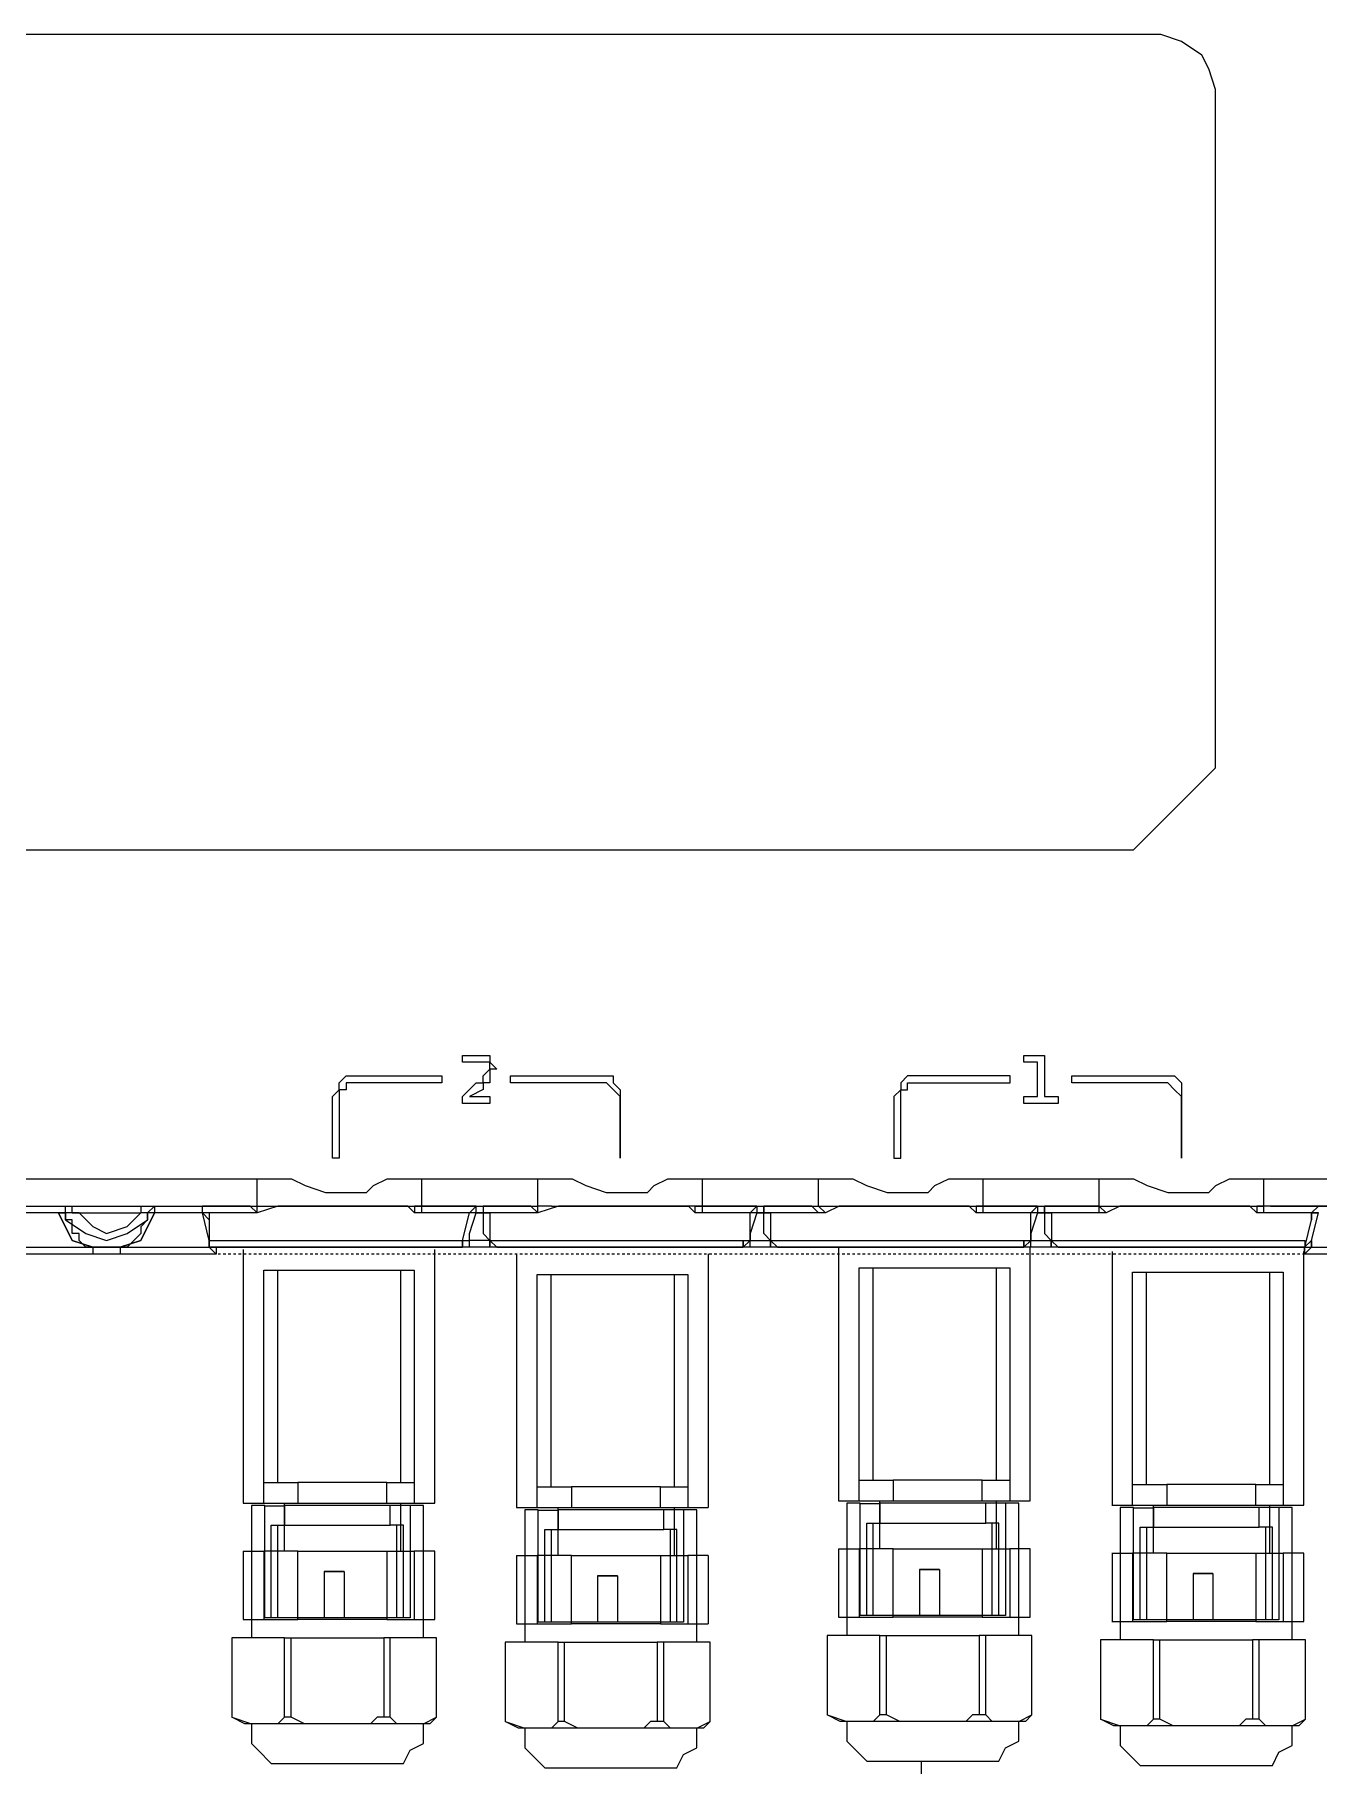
# Model space of a CAD drawing. Header units: millimetres. Extents: x 3165 to 8716, y -1118 to 2802.
# Drawn here: x 4834.8 to 4885, y 1588.1 to 1655.7 of the extents above; entities that cross this region are included whole.
import ezdxf

# ---------------------------------------------------------------- set-up
doc = ezdxf.new("R2010")
doc.units = ezdxf.units.MM
doc.linetypes.add('PDF_IMPORT', pattern=[1, 0.8, -0.2])
doc.layers.add('PDF_Geometry', color=7, linetype='Continuous', true_color=0x1f1916)

msp = doc.modelspace()

# ---------------------------------------------------------------- linework, layer by layer
for p, q in [((4867.102, 1598.29), (4867.887, 1598.29)), ((4843.823, 1598.2), (4844.607, 1598.2)), ((4854.515, 1598.034), (4855.299, 1598.034)), ((4877.794, 1598.123), (4878.578, 1598.123)), ((4869.516, 1554.745), (4869.516, 1588.222))]:
    msp.add_line(p, q)
at = {"layer": 'PDF_Geometry', "color": 0, "lineweight": 15}
for points in [[(4881.01, 1653.551), (4880.742, 1654.355), (4880.475, 1654.89), (4879.672, 1655.426), (4878.869, 1655.693), (4796.414, 1655.693), (4795.611, 1655.426), (4795.076, 1654.89), (4794.541, 1654.355), (4794.273, 1653.551), (4794.273, 1625.973), (4794.541, 1625.171), (4795.076, 1624.368), (4795.611, 1624.1), (4796.414, 1623.832), (4877.797, 1623.832), (4881.01, 1627.045)], [(4852.637, 1613.929), (4851.565, 1613.929), (4851.565, 1614.197), (4852.102, 1614.732), (4852.369, 1614.732), (4852.369, 1615.001), (4852.637, 1615.267), (4852.637, 1615.536), (4852.102, 1615.536), (4851.565, 1615.536), (4851.565, 1615.804), (4852.102, 1615.804), (4852.637, 1615.804), (4852.637, 1615.536), (4852.905, 1615.267), (4852.637, 1615.267), (4852.637, 1614.732), (4852.369, 1614.732), (4852.369, 1614.464), (4851.834, 1614.197), (4852.637, 1614.197)], [(4846.479, 1614.196), (4846.748, 1614.463), (4846.748, 1614.731), (4847.014, 1614.999), (4847.283, 1614.999), (4850.762, 1614.999), (4850.762, 1614.731), (4847.283, 1614.731), (4847.014, 1614.731), (4847.014, 1614.463), (4846.748, 1614.463), (4846.748, 1614.196), (4846.748, 1611.786), (4846.479, 1611.786)], [(4856.92, 1614.731), (4853.44, 1614.731), (4853.44, 1614.999), (4856.92, 1614.999), (4857.456, 1614.999), (4857.456, 1614.731), (4857.723, 1614.463), (4857.723, 1614.196), (4857.723, 1611.786), (4857.723, 1614.196), (4857.188, 1614.731)], [(4868.431, 1614.196), (4868.431, 1611.786), (4868.699, 1611.786), (4868.699, 1614.196), (4868.699, 1614.463), (4868.968, 1614.463), (4868.968, 1614.731), (4869.234, 1614.731), (4872.982, 1614.731), (4872.982, 1614.999), (4869.234, 1614.999), (4868.968, 1614.999), (4868.699, 1614.731), (4868.699, 1614.463)], [(4879.675, 1614.196), (4879.675, 1611.786), (4879.675, 1614.196), (4879.406, 1614.463), (4879.138, 1614.731), (4878.871, 1614.731), (4875.39, 1614.731), (4875.39, 1614.999), (4878.871, 1614.999), (4879.406, 1614.999), (4879.675, 1614.731)], [(4841.392, 1609.912), (4843.265, 1609.912)], [(4841.392, 1609.912), (4843.265, 1609.912)], [(4849.691, 1609.645), (4849.423, 1609.913), (4849.958, 1609.913), (4849.691, 1609.913)], [(4850.226, 1609.912), (4852.1, 1609.912)], [(4850.226, 1609.912), (4852.1, 1609.912)], [(4852.635, 1608.572), (4851.832, 1608.572), (4851.832, 1608.841), (4852.1, 1609.644), (4852.1, 1609.912), (4852.367, 1609.912), (4852.367, 1609.644), (4852.367, 1608.841)], [(4861.201, 1609.912), (4863.074, 1609.912)], [(4861.201, 1609.912), (4863.074, 1609.912)], [(4861.202, 1609.912), (4863.076, 1609.912)], [(4861.202, 1609.912), (4863.076, 1609.912)], [(4863.344, 1609.912), (4865.218, 1609.912)], [(4863.344, 1609.912), (4865.218, 1609.912)], [(4871.643, 1609.645), (4871.376, 1609.913), (4871.911, 1609.913), (4871.643, 1609.913)], [(4872.178, 1609.912), (4874.052, 1609.912)], [(4872.178, 1609.912), (4874.052, 1609.912)], [(4874.32, 1609.912), (4876.194, 1609.912)], [(4874.32, 1609.912), (4876.194, 1609.912)], [(4882.619, 1609.645), (4882.351, 1609.913), (4882.887, 1609.913), (4882.619, 1609.913)], [(4884.761, 1608.572), (4884.761, 1608.306)], [(4841.927, 1608.306), (4851.564, 1608.306)], [(4841.927, 1608.306), (4851.564, 1608.306)], [(4842.997, 1608.306), (4842.462, 1608.306)], [(4842.997, 1608.306), (4842.462, 1608.306)], [(4852.904, 1608.306), (4862.541, 1608.306)], [(4852.904, 1608.306), (4862.541, 1608.306)], [(4863.879, 1608.306), (4873.517, 1608.306)], [(4863.879, 1608.306), (4873.517, 1608.306)], [(4874.85, 1608.304), (4884.487, 1608.304)], [(4874.85, 1608.304), (4884.487, 1608.304)], [(4875.926, 1608.306), (4875.389, 1608.306)], [(4875.926, 1608.306), (4875.389, 1608.306)], [(4875.39, 1608.306), (4883.957, 1608.306)], [(4875.39, 1608.306), (4883.957, 1608.306)], [(4845.129, 1598.305), (4848.61, 1598.305), (4848.61, 1599.108), (4845.129, 1599.108)], [(4855.821, 1598.139), (4859.302, 1598.139), (4859.302, 1598.942), (4855.821, 1598.942)], [(4868.408, 1598.395), (4871.889, 1598.395), (4871.889, 1599.198), (4868.408, 1599.198)], [(4879.1, 1598.228), (4882.581, 1598.228), (4882.581, 1599.032), (4879.1, 1599.032)], [(4872.02, 1597.528), (4872.02, 1598.304), (4867.885, 1598.304), (4867.885, 1597.528)], [(4848.741, 1597.439), (4848.741, 1598.214), (4844.606, 1598.214), (4844.606, 1597.439)], [(4859.432, 1597.272), (4859.432, 1598.047), (4855.298, 1598.047), (4855.298, 1597.272)], [(4882.711, 1597.362), (4882.711, 1598.137), (4878.577, 1598.137), (4878.577, 1597.362)], [(4845.129, 1596.43), (4848.61, 1596.43), (4848.61, 1593.754), (4845.129, 1593.754)], [(4855.821, 1596.264), (4859.302, 1596.264), (4859.302, 1593.588), (4855.821, 1593.588)], [(4868.408, 1596.52), (4871.889, 1596.52), (4871.889, 1593.844), (4868.408, 1593.844)], [(4879.1, 1596.354), (4882.581, 1596.354), (4882.581, 1593.677), (4879.1, 1593.677)], [(4846.932, 1595.629), (4846.157, 1595.629)], [(4846.932, 1595.629), (4846.157, 1595.629)], [(4870.212, 1595.719), (4869.436, 1595.719)], [(4870.212, 1595.719), (4869.436, 1595.719)], [(4880.903, 1595.552), (4880.128, 1595.552)], [(4880.903, 1595.552), (4880.128, 1595.552)], [(4857.624, 1595.462), (4856.848, 1595.462)], [(4857.624, 1595.462), (4856.848, 1595.462)]]:
    msp.add_lwpolyline(points, close=True, dxfattribs=at)
for points in [[(4874.855, 1614.197), (4874.855, 1613.929), (4873.517, 1613.929), (4873.517, 1614.197), (4874.052, 1614.197), (4874.052, 1615.536), (4873.517, 1615.536), (4873.517, 1615.804), (4874.32, 1615.804), (4874.32, 1614.197)], [(4874.32, 1614.196), (4874.855, 1614.196)], [(4831.754, 1610.981), (4843.533, 1610.981)], [(4843.533, 1609.913), (4843.533, 1610.983), (4844.872, 1610.983), (4845.407, 1610.716), (4846.21, 1610.448), (4847.816, 1610.448), (4848.084, 1610.716), (4848.619, 1610.983), (4849.958, 1610.983), (4849.958, 1609.913)], [(4849.958, 1610.981), (4854.51, 1610.981)], [(4855.045, 1609.913), (4854.51, 1609.913), (4854.51, 1610.983), (4855.848, 1610.983), (4856.383, 1610.716), (4857.186, 1610.448), (4858.793, 1610.448), (4859.061, 1610.716), (4859.596, 1610.983), (4860.934, 1610.983), (4860.934, 1609.913), (4860.399, 1609.913), (4860.666, 1609.645), (4860.666, 1609.913), (4860.934, 1609.913)], [(4860.934, 1610.981), (4865.485, 1610.981)], [(4865.485, 1609.913), (4865.485, 1610.983), (4866.823, 1610.983), (4867.36, 1610.716), (4868.163, 1610.448), (4869.769, 1610.448), (4870.036, 1610.716), (4870.573, 1610.983), (4871.911, 1610.983), (4871.911, 1609.913)], [(4871.911, 1610.981), (4876.462, 1610.981)], [(4876.462, 1609.913), (4876.462, 1610.983), (4877.8, 1610.983), (4878.335, 1610.716), (4879.138, 1610.448), (4880.745, 1610.448), (4881.013, 1610.716), (4881.548, 1610.983), (4882.887, 1610.983), (4882.887, 1609.913)], [(4888.505, 1610.979), (4888.505, 1609.909), (4883.15, 1609.909), (4882.883, 1609.909)], [(4882.887, 1610.981), (4888.508, 1610.981)], [(4831.75, 1609.911), (4832.018, 1609.911), (4843.261, 1609.911), (4843.529, 1609.911)], [(4833.895, 1609.912), (4836.038, 1609.912), (4836.305, 1609.912), (4836.573, 1609.912)], [(4836.039, 1609.644), (4835.771, 1609.644), (4833.896, 1609.644), (4833.896, 1609.912)], [(4836.305, 1609.644), (4836.038, 1609.644), (4836.038, 1609.376), (4836.841, 1608.841), (4837.643, 1608.572), (4838.446, 1608.841), (4839.249, 1609.376), (4838.982, 1609.109), (4838.982, 1608.841), (4838.714, 1608.572), (4838.446, 1608.306), (4836.841, 1608.306), (4836.573, 1608.572), (4836.573, 1608.841), (4836.305, 1608.841), (4836.305, 1609.376), (4836.038, 1609.376), (4836.038, 1609.644), (4835.77, 1609.644), (4836.038, 1609.644), (4836.038, 1609.912)], [(4836.573, 1609.646), (4836.305, 1609.646), (4836.038, 1609.646), (4836.038, 1609.915)], [(4836.844, 1609.641), (4836.575, 1609.641), (4836.307, 1609.641), (4836.307, 1609.909)], [(4838.985, 1609.909), (4838.985, 1609.641), (4838.449, 1609.641)], [(4838.714, 1609.912), (4838.982, 1609.912)], [(4839.517, 1609.915), (4839.249, 1609.646), (4838.982, 1609.646)], [(4838.982, 1609.912), (4839.517, 1609.912)], [(4839.519, 1609.912), (4839.519, 1609.644), (4839.251, 1609.644)], [(4839.517, 1609.912), (4841.392, 1609.912)], [(4843.265, 1609.912), (4841.392, 1609.912)], [(4843.265, 1609.912), (4841.392, 1609.912)], [(4843.265, 1609.912), (4841.392, 1609.912)], [(4843.265, 1609.912), (4841.392, 1609.912)], [(4843.265, 1609.912), (4841.392, 1609.912)], [(4843.265, 1609.912), (4841.392, 1609.912)], [(4843.265, 1609.912), (4841.392, 1609.912)], [(4843.265, 1609.912), (4841.392, 1609.912)], [(4843.265, 1609.912), (4841.392, 1609.912)], [(4843.265, 1609.912), (4841.392, 1609.912)], [(4843.265, 1609.912), (4841.392, 1609.912)], [(4843.265, 1609.912), (4841.392, 1609.912)], [(4843.265, 1609.912), (4841.392, 1609.912)], [(4843.265, 1609.912), (4841.392, 1609.912)], [(4843.265, 1609.912), (4841.392, 1609.912)], [(4843.265, 1609.912), (4841.392, 1609.912)], [(4843.265, 1609.912), (4841.392, 1609.912)], [(4841.66, 1609.644), (4841.393, 1609.644), (4841.393, 1609.912)], [(4841.661, 1609.644), (4841.395, 1609.644), (4841.395, 1609.912)], [(4843.533, 1609.645), (4843.265, 1609.913)], [(4844.337, 1609.913), (4843.533, 1609.645), (4843.533, 1609.913), (4844.068, 1609.913)], [(4849.956, 1609.909), (4850.225, 1609.909), (4854.241, 1609.909), (4854.509, 1609.909)], [(4850.226, 1609.913), (4849.958, 1609.913), (4849.958, 1609.645)], [(4852.1, 1609.912), (4850.226, 1609.912)], [(4852.1, 1609.912), (4850.226, 1609.912)], [(4852.1, 1609.912), (4850.226, 1609.912)], [(4852.1, 1609.912), (4850.226, 1609.912)], [(4852.1, 1609.912), (4850.226, 1609.912)], [(4852.1, 1609.912), (4850.226, 1609.912)], [(4852.1, 1609.912), (4850.226, 1609.912)], [(4852.1, 1609.912), (4850.226, 1609.912)], [(4852.1, 1609.912), (4850.226, 1609.912)], [(4852.1, 1609.912), (4850.226, 1609.912)], [(4852.1, 1609.912), (4850.226, 1609.912)], [(4852.1, 1609.912), (4850.226, 1609.912)], [(4852.1, 1609.912), (4850.226, 1609.912)], [(4852.1, 1609.912), (4850.226, 1609.912)], [(4852.1, 1609.912), (4850.226, 1609.912)], [(4852.1, 1609.912), (4850.226, 1609.912)], [(4852.1, 1609.912), (4850.226, 1609.912)], [(4852.1, 1609.912), (4851.832, 1609.644)], [(4854.242, 1609.912), (4852.367, 1609.912), (4854.242, 1609.912), (4852.367, 1609.912), (4854.242, 1609.912), (4852.367, 1609.912), (4854.242, 1609.912), (4852.367, 1609.912), (4854.242, 1609.912), (4852.367, 1609.912), (4854.242, 1609.912), (4852.367, 1609.912), (4854.242, 1609.912), (4852.367, 1609.912), (4854.242, 1609.912), (4852.367, 1609.912), (4854.242, 1609.912), (4852.367, 1609.912), (4854.242, 1609.912), (4852.367, 1609.912), (4854.242, 1609.912), (4852.367, 1609.912), (4852.367, 1609.644), (4852.635, 1609.644), (4852.367, 1609.644), (4852.1, 1609.644), (4852.367, 1609.644), (4852.635, 1609.644)], [(4854.51, 1609.645), (4854.242, 1609.913)], [(4855.312, 1609.913), (4854.51, 1609.645), (4854.51, 1609.913)], [(4860.93, 1609.909), (4861.198, 1609.909), (4865.214, 1609.909), (4865.481, 1609.909)], [(4861.201, 1609.913), (4860.933, 1609.913), (4860.933, 1609.645)], [(4863.076, 1609.912), (4861.202, 1609.912)], [(4863.076, 1609.912), (4861.202, 1609.912)], [(4863.076, 1609.912), (4861.202, 1609.912)], [(4863.076, 1609.912), (4861.202, 1609.912)], [(4863.076, 1609.912), (4861.202, 1609.912)], [(4863.076, 1609.912), (4861.202, 1609.912)], [(4863.076, 1609.912), (4861.202, 1609.912)], [(4863.076, 1609.912), (4861.202, 1609.912)], [(4863.076, 1609.912), (4861.202, 1609.912)], [(4863.076, 1609.912), (4861.202, 1609.912)], [(4863.076, 1609.912), (4861.202, 1609.912)], [(4863.076, 1609.912), (4861.202, 1609.912)], [(4863.076, 1609.912), (4861.202, 1609.912)], [(4863.076, 1609.912), (4862.809, 1609.644)], [(4863.076, 1609.912), (4863.344, 1609.912)], [(4863.612, 1608.572), (4863.344, 1608.841), (4863.344, 1609.644), (4863.612, 1609.644), (4863.344, 1609.644), (4863.344, 1609.912), (4863.344, 1609.644), (4863.076, 1609.644), (4863.344, 1609.644), (4863.612, 1609.644)], [(4863.076, 1609.912), (4863.076, 1609.644)], [(4865.218, 1609.912), (4863.344, 1609.912)], [(4865.218, 1609.912), (4863.344, 1609.912)], [(4865.218, 1609.912), (4863.344, 1609.912)], [(4865.218, 1609.912), (4863.344, 1609.912)], [(4865.218, 1609.912), (4863.344, 1609.912)], [(4865.218, 1609.912), (4863.344, 1609.912)], [(4865.218, 1609.912), (4863.344, 1609.912)], [(4865.218, 1609.912), (4863.344, 1609.912)], [(4865.218, 1609.912), (4863.344, 1609.912)], [(4865.218, 1609.912), (4863.344, 1609.912)], [(4865.218, 1609.912), (4863.344, 1609.912)], [(4865.218, 1609.912), (4863.344, 1609.912)], [(4865.218, 1609.912), (4863.344, 1609.912)], [(4865.218, 1609.912), (4863.344, 1609.912)], [(4865.218, 1609.912), (4863.344, 1609.912)], [(4865.218, 1609.912), (4863.344, 1609.912)], [(4865.218, 1609.912), (4863.344, 1609.912)], [(4865.485, 1609.645), (4865.218, 1609.913)], [(4866.288, 1609.913), (4865.753, 1609.645), (4865.485, 1609.913), (4866.022, 1609.913)], [(4871.908, 1609.909), (4872.175, 1609.909), (4876.191, 1609.909), (4876.459, 1609.909)], [(4872.176, 1609.913), (4871.91, 1609.913), (4871.91, 1609.645)], [(4874.052, 1609.912), (4872.178, 1609.912)], [(4874.052, 1609.912), (4872.178, 1609.912)], [(4874.052, 1609.912), (4872.178, 1609.912)], [(4874.052, 1609.912), (4872.178, 1609.912)], [(4874.052, 1609.912), (4872.178, 1609.912)], [(4874.052, 1609.912), (4872.178, 1609.912)], [(4874.052, 1609.912), (4872.178, 1609.912)], [(4874.052, 1609.912), (4872.178, 1609.912)], [(4874.052, 1609.912), (4872.178, 1609.912)], [(4874.052, 1609.912), (4872.178, 1609.912)], [(4874.052, 1609.912), (4872.178, 1609.912)], [(4874.052, 1609.912), (4872.178, 1609.912)], [(4874.052, 1609.912), (4872.178, 1609.912)], [(4874.052, 1609.912), (4872.178, 1609.912)], [(4874.052, 1609.912), (4872.178, 1609.912)], [(4874.052, 1609.912), (4872.178, 1609.912)], [(4874.052, 1609.912), (4872.178, 1609.912)], [(4874.052, 1609.912), (4873.784, 1609.644)], [(4874.052, 1609.912), (4874.32, 1609.912)], [(4874.587, 1609.644), (4874.32, 1609.644), (4874.587, 1609.644), (4874.32, 1609.644), (4874.32, 1609.912), (4874.32, 1609.644), (4874.052, 1609.644), (4874.32, 1609.644), (4874.32, 1608.841), (4874.587, 1608.572), (4874.587, 1608.306), (4874.587, 1608.572), (4874.587, 1608.306)], [(4874.052, 1609.912), (4874.052, 1609.644)], [(4876.194, 1609.912), (4874.32, 1609.912)], [(4876.194, 1609.912), (4874.32, 1609.912)], [(4876.194, 1609.912), (4874.32, 1609.912)], [(4876.194, 1609.912), (4874.32, 1609.912)], [(4876.194, 1609.912), (4874.32, 1609.912)], [(4876.194, 1609.912), (4874.32, 1609.912)], [(4876.194, 1609.912), (4874.32, 1609.912)], [(4876.194, 1609.912), (4874.32, 1609.912)], [(4876.194, 1609.912), (4874.32, 1609.912)], [(4876.194, 1609.912), (4874.32, 1609.912)], [(4876.194, 1609.912), (4874.32, 1609.912)], [(4876.194, 1609.912), (4874.32, 1609.912)], [(4876.194, 1609.912), (4874.32, 1609.912)], [(4876.194, 1609.912), (4874.32, 1609.912)], [(4876.194, 1609.912), (4874.32, 1609.912)], [(4876.194, 1609.912), (4874.32, 1609.912)], [(4876.194, 1609.912), (4874.32, 1609.912)], [(4876.462, 1609.645), (4876.462, 1609.913), (4876.194, 1609.913)], [(4877.265, 1609.913), (4876.73, 1609.645), (4876.462, 1609.913), (4876.997, 1609.913)], [(4883.153, 1609.913), (4882.886, 1609.913), (4882.886, 1609.645)], [(4883.154, 1609.916), (4885.029, 1609.916), (4883.154, 1609.916), (4885.029, 1609.916), (4883.154, 1609.916), (4885.029, 1609.916), (4883.154, 1609.916), (4885.029, 1609.916), (4883.154, 1609.916), (4885.029, 1609.916), (4883.154, 1609.916), (4885.029, 1609.916), (4883.154, 1609.916), (4885.029, 1609.916), (4883.154, 1609.916), (4885.029, 1609.916), (4883.154, 1609.916), (4885.029, 1609.916), (4883.154, 1609.916), (4885.029, 1609.916), (4883.154, 1609.916), (4885.029, 1609.916), (4885.832, 1609.916)], [(4885.029, 1609.912), (4884.761, 1609.644), (4885.029, 1609.644), (4884.761, 1609.644), (4884.761, 1609.376)], [(4835.77, 1609.644), (4836.305, 1608.572), (4837.108, 1608.306), (4836.305, 1608.572), (4835.77, 1609.644), (4836.305, 1608.572), (4837.108, 1608.306), (4836.305, 1608.572), (4835.77, 1609.644), (4836.305, 1608.572), (4837.108, 1608.306), (4836.305, 1608.572), (4835.77, 1609.644), (4836.305, 1608.572), (4837.108, 1608.306), (4836.305, 1608.572), (4835.77, 1609.644), (4836.305, 1608.572), (4837.108, 1608.306), (4836.305, 1608.572), (4835.77, 1609.644), (4836.305, 1608.572), (4837.108, 1608.306), (4836.305, 1608.572), (4835.77, 1609.644), (4836.305, 1608.572), (4837.108, 1608.306), (4836.305, 1608.572), (4835.77, 1609.644), (4836.305, 1608.572), (4837.108, 1608.306), (4836.305, 1608.572), (4835.77, 1609.644), (4836.305, 1608.572), (4837.108, 1608.306), (4836.305, 1608.572), (4835.77, 1609.644), (4836.305, 1608.572), (4837.108, 1608.306), (4836.305, 1608.572), (4835.77, 1609.644), (4836.305, 1608.572), (4837.108, 1608.306), (4838.179, 1608.306), (4838.982, 1608.572), (4839.517, 1609.644), (4838.982, 1608.572), (4838.179, 1608.306), (4838.982, 1608.572), (4839.517, 1609.644), (4838.982, 1608.572), (4838.179, 1608.306), (4838.982, 1608.572), (4839.517, 1609.644), (4838.982, 1608.572), (4838.179, 1608.306), (4838.982, 1608.572), (4839.517, 1609.644), (4838.982, 1608.572), (4838.179, 1608.306), (4838.982, 1608.572), (4839.517, 1609.644), (4838.982, 1608.572), (4838.179, 1608.306), (4838.982, 1608.572), (4839.517, 1609.644), (4838.982, 1608.572), (4838.179, 1608.306), (4838.982, 1608.572), (4839.517, 1609.644), (4838.982, 1608.572), (4838.179, 1608.306), (4838.982, 1608.572), (4839.517, 1609.644), (4838.982, 1608.572), (4838.179, 1608.306), (4838.982, 1608.572), (4839.517, 1609.644), (4838.982, 1608.572), (4838.179, 1608.306), (4838.982, 1608.572), (4839.517, 1609.644), (4838.982, 1608.572), (4838.179, 1608.306), (4838.982, 1608.572), (4839.517, 1609.644), (4839.249, 1609.644), (4839.249, 1609.376), (4839.249, 1609.644), (4838.982, 1609.644)], [(4836.573, 1609.645), (4837.108, 1609.11), (4837.643, 1608.842), (4838.446, 1609.11), (4838.982, 1609.645)], [(4841.66, 1609.376), (4841.393, 1609.644), (4839.519, 1609.644)], [(4841.927, 1608.306), (4841.659, 1608.306), (4841.927, 1608.306), (4841.659, 1608.306), (4841.927, 1608.306), (4841.659, 1608.306), (4841.927, 1608.306), (4841.659, 1608.306), (4841.927, 1608.306), (4841.659, 1608.306), (4841.927, 1608.306), (4841.659, 1608.306), (4841.927, 1608.306), (4841.659, 1608.306), (4841.927, 1608.306), (4841.659, 1608.306), (4841.927, 1608.306), (4841.659, 1608.306), (4841.927, 1608.306), (4841.659, 1608.306), (4841.927, 1608.306), (4841.659, 1608.306), (4841.659, 1608.572), (4841.392, 1609.644)], [(4843.535, 1609.645), (4841.66, 1609.645), (4841.66, 1609.377), (4841.66, 1608.307), (4841.66, 1608.574), (4841.928, 1608.574)], [(4851.299, 1608.574), (4851.565, 1608.574), (4851.834, 1609.645), (4849.959, 1609.645), (4849.692, 1609.645)], [(4852.1, 1609.644), (4851.832, 1609.644)], [(4852.1, 1609.644), (4851.832, 1609.644)], [(4854.511, 1609.645), (4852.637, 1609.645), (4852.637, 1608.574), (4852.905, 1608.574)], [(4862.274, 1608.574), (4862.542, 1608.574), (4862.81, 1608.574), (4862.81, 1609.645), (4860.936, 1609.645), (4860.667, 1609.645)], [(4863.076, 1609.644), (4862.809, 1609.644)], [(4863.076, 1609.644), (4862.809, 1609.644)], [(4863.076, 1609.644), (4862.809, 1608.841), (4862.809, 1608.572)], [(4865.755, 1609.645), (4865.487, 1609.645), (4863.613, 1609.645), (4863.613, 1608.574), (4863.88, 1608.574)], [(4873.25, 1608.574), (4873.519, 1608.574), (4873.785, 1608.574), (4873.785, 1609.645), (4871.912, 1609.645), (4871.644, 1609.645)], [(4874.052, 1609.644), (4873.784, 1609.644)], [(4874.052, 1609.644), (4873.784, 1609.644)], [(4874.052, 1609.644), (4873.784, 1608.841), (4873.784, 1608.572)], [(4876.731, 1609.645), (4876.463, 1609.645), (4874.589, 1609.645), (4874.589, 1608.574), (4874.857, 1608.574)], [(4884.227, 1608.574), (4884.494, 1608.574), (4884.494, 1608.307), (4884.762, 1609.377), (4884.762, 1609.645), (4882.889, 1609.645), (4882.621, 1609.645)], [(4884.761, 1608.306), (4884.761, 1608.572), (4885.029, 1609.644)], [(4833.896, 1608.572), (4833.63, 1608.306), (4837.109, 1608.306)], [(4841.659, 1608.572), (4841.659, 1608.306)], [(4841.659, 1608.572), (4841.659, 1608.306)], [(4841.659, 1608.572), (4841.659, 1608.306)], [(4841.659, 1608.572), (4841.659, 1608.306)], [(4841.659, 1608.572), (4841.659, 1608.306)], [(4841.659, 1608.572), (4841.659, 1608.306)], [(4841.659, 1608.572), (4841.659, 1608.306)], [(4841.659, 1608.572), (4841.659, 1608.306)], [(4841.659, 1608.572), (4841.659, 1608.306)], [(4841.659, 1608.572), (4841.659, 1608.306)], [(4841.659, 1608.572), (4841.659, 1608.306)], [(4841.659, 1608.572), (4841.659, 1608.306)], [(4841.659, 1608.572), (4841.659, 1608.306)], [(4841.659, 1608.572), (4841.659, 1608.306)], [(4841.659, 1608.572), (4841.659, 1608.306)], [(4841.659, 1608.572), (4841.659, 1608.306)], [(4841.659, 1608.572), (4841.659, 1608.306)], [(4841.659, 1608.572), (4841.659, 1608.306)], [(4841.659, 1608.572), (4841.659, 1608.306)], [(4841.659, 1608.572), (4841.659, 1608.306)], [(4841.66, 1608.306), (4841.66, 1608.572)], [(4851.564, 1608.306), (4851.564, 1608.572)], [(4851.564, 1608.572), (4851.564, 1608.306), (4851.564, 1608.572), (4851.832, 1608.572)], [(4851.832, 1608.306), (4851.832, 1608.572)], [(4852.635, 1608.572), (4852.904, 1608.306)], [(4852.635, 1608.306), (4852.635, 1608.572), (4852.635, 1608.306), (4852.635, 1608.572)], [(4862.541, 1608.306), (4862.541, 1608.572)], [(4862.541, 1608.572), (4862.541, 1608.306), (4862.809, 1608.572)], [(4862.809, 1608.306), (4862.809, 1608.572)], [(4862.81, 1608.572), (4863.613, 1608.572)], [(4863.612, 1608.572), (4863.879, 1608.306)], [(4863.612, 1608.306), (4863.612, 1608.572), (4863.612, 1608.306), (4863.612, 1608.572)], [(4873.517, 1608.306), (4873.517, 1608.572)], [(4873.517, 1608.572), (4873.517, 1608.306), (4873.784, 1608.572)], [(4873.784, 1608.306), (4873.784, 1608.572)], [(4873.784, 1608.572), (4874.587, 1608.572)], [(4874.582, 1608.571), (4874.85, 1608.304)], [(4884.491, 1608.306), (4884.759, 1608.306), (4884.759, 1608.572), (4884.759, 1608.306), (4884.759, 1608.572), (4884.759, 1608.306), (4884.759, 1608.572), (4884.759, 1608.306), (4884.759, 1608.572), (4884.759, 1608.306), (4884.759, 1608.572), (4884.759, 1608.306), (4884.759, 1608.572), (4884.759, 1608.306), (4884.759, 1608.572), (4884.759, 1608.306), (4884.759, 1608.572), (4884.759, 1608.306), (4884.759, 1608.572), (4884.759, 1608.306), (4887.972, 1608.306)], [(4884.761, 1608.572), (4884.492, 1608.306)], [(4841.926, 1608.306), (4841.926, 1608.037), (4838.178, 1608.037), (4837.107, 1608.037), (4833.359, 1608.037), (4833.359, 1608.306)], [(4837.109, 1608.307), (4837.109, 1608.039)], [(4838.179, 1608.306), (4841.659, 1608.306)], [(4838.181, 1608.307), (4838.181, 1608.039)], [(4841.659, 1608.306), (4841.927, 1608.306)], [(4841.659, 1608.306), (4841.927, 1608.306), (4841.927, 1608.037)], [(4841.928, 1608.039), (4841.66, 1608.307)], [(4851.564, 1608.306), (4841.927, 1608.306)], [(4851.564, 1608.306), (4841.927, 1608.306)], [(4851.564, 1608.306), (4841.927, 1608.306)], [(4851.564, 1608.306), (4841.927, 1608.306)], [(4851.564, 1608.306), (4841.927, 1608.306)], [(4851.564, 1608.306), (4841.927, 1608.306)], [(4851.564, 1608.306), (4841.927, 1608.306)], [(4851.564, 1608.306), (4841.927, 1608.306)], [(4851.564, 1608.306), (4841.927, 1608.306)], [(4851.564, 1608.306), (4841.927, 1608.306)], [(4851.564, 1608.306), (4841.927, 1608.306)], [(4851.564, 1608.306), (4841.927, 1608.306)], [(4851.564, 1608.306), (4841.927, 1608.306)], [(4851.564, 1608.306), (4841.927, 1608.306)], [(4851.564, 1608.306), (4841.927, 1608.306)], [(4851.564, 1608.306), (4841.927, 1608.306)], [(4851.564, 1608.306), (4841.927, 1608.306)], [(4842.462, 1608.306), (4842.997, 1608.306)], [(4842.462, 1608.306), (4842.997, 1608.306)], [(4842.462, 1608.306), (4842.997, 1608.306)], [(4842.462, 1608.306), (4842.997, 1608.306)], [(4842.462, 1608.306), (4842.997, 1608.306)], [(4842.462, 1608.306), (4842.997, 1608.306)], [(4842.462, 1608.306), (4842.997, 1608.306)], [(4842.462, 1608.306), (4842.997, 1608.306)], [(4842.462, 1608.306), (4842.997, 1608.306)], [(4842.462, 1608.306), (4842.997, 1608.306)], [(4842.462, 1608.306), (4842.997, 1608.306)], [(4842.462, 1608.306), (4842.997, 1608.306)], [(4842.462, 1608.306), (4842.997, 1608.306)], [(4842.462, 1608.306), (4842.997, 1608.306)], [(4842.462, 1608.306), (4842.997, 1608.306)], [(4842.462, 1608.306), (4842.997, 1608.306)], [(4842.462, 1608.306), (4842.997, 1608.306)], [(4851.029, 1608.306), (4842.462, 1608.306)], [(4851.029, 1608.306), (4842.462, 1608.306)], [(4851.029, 1608.306), (4842.462, 1608.306)], [(4851.029, 1608.306), (4842.462, 1608.306)], [(4851.029, 1608.306), (4842.462, 1608.306)], [(4851.029, 1608.306), (4842.462, 1608.306)], [(4851.029, 1608.306), (4842.462, 1608.306)], [(4851.029, 1608.306), (4842.462, 1608.306)], [(4851.029, 1608.306), (4842.462, 1608.306)], [(4851.029, 1608.306), (4842.462, 1608.306)], [(4851.029, 1608.306), (4842.462, 1608.306)], [(4851.029, 1608.306), (4842.462, 1608.306)], [(4851.029, 1608.306), (4842.462, 1608.306)], [(4851.029, 1608.306), (4842.462, 1608.306)], [(4851.029, 1608.306), (4842.462, 1608.306)], [(4851.029, 1608.306), (4842.462, 1608.306)], [(4851.029, 1608.306), (4842.462, 1608.306)], [(4851.029, 1608.306), (4842.462, 1608.306)], [(4851.029, 1608.306), (4842.462, 1608.306)], [(4851.029, 1608.306), (4842.462, 1608.306)], [(4851.029, 1608.306), (4842.462, 1608.306)], [(4842.989, 1608.212), (4842.989, 1598.305)], [(4850.485, 1598.305), (4850.485, 1608.212)], [(4850.494, 1608.306), (4851.029, 1608.306)], [(4850.494, 1608.306), (4851.029, 1608.306)], [(4850.494, 1608.306), (4851.029, 1608.306)], [(4850.494, 1608.306), (4851.029, 1608.306)], [(4850.494, 1608.306), (4851.029, 1608.306)], [(4850.494, 1608.306), (4851.029, 1608.306)], [(4850.494, 1608.306), (4851.029, 1608.306)], [(4850.494, 1608.306), (4851.029, 1608.306)], [(4850.494, 1608.306), (4851.029, 1608.306)], [(4850.494, 1608.306), (4851.029, 1608.306)], [(4850.494, 1608.306), (4851.029, 1608.306)], [(4850.494, 1608.306), (4851.029, 1608.306)], [(4850.494, 1608.306), (4851.029, 1608.306)], [(4850.494, 1608.306), (4851.029, 1608.306)], [(4850.494, 1608.306), (4851.029, 1608.306)], [(4850.494, 1608.306), (4851.029, 1608.306)], [(4850.494, 1608.306), (4851.029, 1608.306)], [(4850.494, 1608.306), (4851.029, 1608.306)], [(4850.494, 1608.306), (4851.029, 1608.306)], [(4850.494, 1608.306), (4851.029, 1608.306)], [(4850.494, 1608.306), (4851.029, 1608.306)], [(4852.902, 1608.306), (4852.634, 1608.306), (4851.831, 1608.306), (4851.563, 1608.306)], [(4862.541, 1608.306), (4852.904, 1608.306)], [(4862.541, 1608.306), (4852.904, 1608.306)], [(4862.541, 1608.306), (4852.904, 1608.306)], [(4862.541, 1608.306), (4852.904, 1608.306)], [(4862.541, 1608.306), (4852.904, 1608.306)], [(4862.541, 1608.306), (4852.904, 1608.306)], [(4862.541, 1608.306), (4852.904, 1608.306)], [(4862.541, 1608.306), (4852.904, 1608.306)], [(4862.541, 1608.306), (4852.904, 1608.306)], [(4862.541, 1608.306), (4852.904, 1608.306)], [(4862.541, 1608.306), (4852.904, 1608.306)], [(4862.541, 1608.306), (4852.904, 1608.306)], [(4862.541, 1608.306), (4852.904, 1608.306)], [(4862.541, 1608.306), (4852.904, 1608.306)], [(4862.541, 1608.306), (4852.904, 1608.306)], [(4862.541, 1608.306), (4852.904, 1608.306)], [(4862.541, 1608.306), (4852.904, 1608.306)], [(4853.681, 1608.045), (4853.681, 1598.139)], [(4861.176, 1598.139), (4861.176, 1608.045)], [(4863.878, 1608.306), (4863.611, 1608.306), (4862.808, 1608.306), (4862.539, 1608.306)], [(4873.517, 1608.306), (4863.879, 1608.306)], [(4873.517, 1608.306), (4863.879, 1608.306)], [(4873.517, 1608.306), (4863.879, 1608.306)], [(4873.517, 1608.306), (4863.879, 1608.306)], [(4873.517, 1608.306), (4863.879, 1608.306)], [(4873.517, 1608.306), (4863.879, 1608.306)], [(4873.517, 1608.306), (4863.879, 1608.306)], [(4873.517, 1608.306), (4863.879, 1608.306)], [(4873.517, 1608.306), (4863.879, 1608.306)], [(4873.517, 1608.306), (4863.879, 1608.306)], [(4873.517, 1608.306), (4863.879, 1608.306)], [(4873.517, 1608.306), (4863.879, 1608.306)], [(4873.517, 1608.306), (4863.879, 1608.306)], [(4873.517, 1608.306), (4863.879, 1608.306)], [(4873.517, 1608.306), (4863.879, 1608.306)], [(4873.517, 1608.306), (4863.879, 1608.306)], [(4873.517, 1608.306), (4863.879, 1608.306)], [(4866.268, 1608.301), (4866.268, 1598.395)], [(4874.854, 1608.306), (4874.586, 1608.306), (4873.783, 1608.306), (4873.516, 1608.306)], [(4873.764, 1598.395), (4873.764, 1608.301)], [(4884.487, 1608.304), (4874.85, 1608.304)], [(4884.487, 1608.304), (4874.85, 1608.304)], [(4884.487, 1608.304), (4874.85, 1608.304)], [(4884.487, 1608.304), (4874.85, 1608.304)], [(4884.487, 1608.304), (4874.85, 1608.304)], [(4884.487, 1608.304), (4874.85, 1608.304)], [(4884.487, 1608.304), (4874.85, 1608.304)], [(4884.487, 1608.304), (4874.85, 1608.304)], [(4884.487, 1608.304), (4874.85, 1608.304)], [(4884.487, 1608.304), (4874.85, 1608.304)], [(4884.487, 1608.304), (4874.85, 1608.304)], [(4884.487, 1608.304), (4874.85, 1608.304)], [(4884.487, 1608.304), (4874.85, 1608.304)], [(4884.487, 1608.304), (4874.85, 1608.304)], [(4884.487, 1608.304), (4874.85, 1608.304)], [(4884.487, 1608.304), (4874.85, 1608.304)], [(4884.487, 1608.304), (4874.85, 1608.304)], [(4875.389, 1608.306), (4875.926, 1608.306)], [(4875.389, 1608.306), (4875.926, 1608.306)], [(4875.389, 1608.306), (4875.926, 1608.306)], [(4875.389, 1608.306), (4875.926, 1608.306)], [(4875.389, 1608.306), (4875.926, 1608.306)], [(4875.389, 1608.306), (4875.926, 1608.306)], [(4875.389, 1608.306), (4875.926, 1608.306)], [(4875.389, 1608.306), (4875.926, 1608.306)], [(4875.389, 1608.306), (4875.926, 1608.306)], [(4875.389, 1608.306), (4875.926, 1608.306)], [(4875.389, 1608.306), (4875.926, 1608.306)], [(4875.389, 1608.306), (4875.926, 1608.306)], [(4875.389, 1608.306), (4875.926, 1608.306)], [(4875.389, 1608.306), (4875.926, 1608.306)], [(4875.389, 1608.306), (4875.926, 1608.306)], [(4875.389, 1608.306), (4875.926, 1608.306)], [(4875.389, 1608.306), (4875.926, 1608.306)], [(4883.956, 1608.306), (4875.389, 1608.306)], [(4883.956, 1608.306), (4875.389, 1608.306)], [(4883.956, 1608.306), (4875.389, 1608.306)], [(4883.956, 1608.306), (4875.389, 1608.306)], [(4883.956, 1608.306), (4875.389, 1608.306)], [(4883.956, 1608.306), (4875.389, 1608.306)], [(4883.956, 1608.306), (4875.389, 1608.306)], [(4883.956, 1608.306), (4875.389, 1608.306)], [(4883.956, 1608.306), (4875.389, 1608.306)], [(4883.956, 1608.306), (4875.389, 1608.306)], [(4883.956, 1608.306), (4875.389, 1608.306)], [(4883.956, 1608.306), (4875.389, 1608.306)], [(4883.957, 1608.306), (4875.39, 1608.306)], [(4883.957, 1608.306), (4875.39, 1608.306)], [(4883.957, 1608.306), (4875.39, 1608.306)], [(4883.957, 1608.306), (4875.39, 1608.306)], [(4883.957, 1608.306), (4875.39, 1608.306)], [(4876.96, 1608.135), (4876.96, 1598.228)], [(4883.422, 1608.306), (4883.957, 1608.306)], [(4883.422, 1608.306), (4883.957, 1608.306)], [(4883.422, 1608.306), (4883.957, 1608.306)], [(4883.422, 1608.306), (4883.957, 1608.306)], [(4883.422, 1608.306), (4883.957, 1608.306)], [(4883.422, 1608.306), (4883.957, 1608.306)], [(4883.422, 1608.306), (4883.957, 1608.306)], [(4883.422, 1608.306), (4883.957, 1608.306)], [(4883.422, 1608.306), (4883.957, 1608.306)], [(4883.422, 1608.306), (4883.957, 1608.306)], [(4883.422, 1608.306), (4883.957, 1608.306)], [(4883.422, 1608.306), (4883.957, 1608.306)], [(4883.422, 1608.306), (4883.957, 1608.306)], [(4883.422, 1608.306), (4883.957, 1608.306)], [(4883.422, 1608.306), (4883.957, 1608.306)], [(4883.422, 1608.306), (4883.957, 1608.306)], [(4883.422, 1608.306), (4883.957, 1608.306)], [(4883.422, 1608.306), (4883.957, 1608.306)], [(4883.422, 1608.306), (4883.957, 1608.306)], [(4883.422, 1608.306), (4883.957, 1608.306)], [(4883.422, 1608.306), (4883.957, 1608.306)], [(4884.455, 1598.228), (4884.455, 1608.135)], [(4888.507, 1608.037), (4887.972, 1608.037), (4884.491, 1608.037), (4884.491, 1608.306), (4884.491, 1608.037)], [(4884.761, 1608.307), (4884.492, 1608.039)], [(4842.988, 1598.304), (4843.791, 1598.304), (4843.791, 1599.107), (4843.791, 1607.408), (4849.68, 1607.408), (4849.68, 1599.107), (4849.68, 1598.304), (4850.483, 1598.304)], [(4844.326, 1607.41), (4844.326, 1599.108)], [(4849.145, 1607.41), (4849.145, 1599.108)], [(4853.679, 1598.137), (4854.482, 1598.137), (4854.482, 1598.94), (4854.482, 1607.242), (4860.372, 1607.242), (4860.372, 1598.94), (4860.372, 1598.137), (4861.175, 1598.137)], [(4855.018, 1607.243), (4855.018, 1598.942)], [(4859.837, 1607.243), (4859.837, 1598.942)], [(4866.267, 1598.394), (4867.07, 1598.394), (4867.07, 1599.197), (4867.07, 1607.498), (4872.959, 1607.498), (4872.959, 1599.197), (4872.959, 1598.394), (4873.763, 1598.394)], [(4867.605, 1607.5), (4867.605, 1599.198)], [(4872.424, 1607.5), (4872.424, 1599.198)], [(4876.959, 1598.227), (4877.762, 1598.227), (4877.762, 1599.03), (4877.762, 1607.332), (4883.651, 1607.332), (4883.651, 1599.03), (4883.651, 1598.227), (4884.454, 1598.227)], [(4878.297, 1607.333), (4878.297, 1599.032)], [(4883.116, 1607.333), (4883.116, 1599.032)], [(4843.791, 1599.11), (4845.129, 1599.11)], [(4848.61, 1599.11), (4849.68, 1599.11)], [(4854.482, 1598.943), (4855.821, 1598.943)], [(4859.302, 1598.943), (4860.372, 1598.943)], [(4867.07, 1599.199), (4868.408, 1599.199)], [(4871.889, 1599.199), (4872.959, 1599.199)], [(4877.762, 1599.033), (4879.1, 1599.033)], [(4882.581, 1599.033), (4883.651, 1599.033)], [(4843.791, 1598.306), (4845.129, 1598.306)], [(4844.594, 1598.305), (4844.594, 1596.43)], [(4848.61, 1598.306), (4849.68, 1598.306)], [(4849.145, 1598.305), (4849.145, 1596.43)], [(4873.312, 1593.134), (4873.312, 1598.304), (4872.795, 1598.304), (4872.795, 1593.909), (4867.11, 1593.909), (4867.11, 1598.304), (4866.593, 1598.304), (4866.593, 1593.134)], [(4867.07, 1598.396), (4868.408, 1598.396)], [(4867.873, 1598.395), (4867.873, 1596.52)], [(4871.889, 1598.396), (4872.959, 1598.396)], [(4872.795, 1598.304), (4872.02, 1598.304)], [(4872.424, 1598.395), (4872.424, 1596.52)], [(4877.762, 1598.23), (4879.1, 1598.23)], [(4878.565, 1598.228), (4878.565, 1596.354)], [(4882.581, 1598.23), (4883.651, 1598.23)], [(4883.116, 1598.228), (4883.116, 1596.354)], [(4850.033, 1593.044), (4850.033, 1598.214), (4849.516, 1598.214), (4849.516, 1593.819), (4843.831, 1593.819), (4843.831, 1598.214), (4843.314, 1598.214), (4843.314, 1593.044)], [(4849.516, 1598.214), (4848.741, 1598.214)], [(4860.724, 1592.877), (4860.724, 1598.047), (4860.208, 1598.047), (4860.208, 1593.653), (4854.522, 1593.653), (4854.522, 1598.047), (4854.006, 1598.047), (4854.006, 1592.877)], [(4854.482, 1598.14), (4855.821, 1598.14)], [(4855.286, 1598.139), (4855.286, 1596.264)], [(4859.302, 1598.14), (4860.372, 1598.14)], [(4860.208, 1598.047), (4859.432, 1598.047)], [(4859.837, 1598.139), (4859.837, 1596.264)], [(4884.003, 1592.967), (4884.003, 1598.137), (4883.487, 1598.137), (4883.487, 1593.742), (4877.802, 1593.742), (4877.802, 1598.137), (4877.285, 1598.137), (4877.285, 1592.967)], [(4883.487, 1598.137), (4882.711, 1598.137)], [(4844.088, 1593.819), (4844.088, 1597.439), (4844.606, 1597.439)], [(4844.347, 1593.819), (4844.347, 1597.439)], [(4849.259, 1593.819), (4849.259, 1597.439), (4848.741, 1597.439)], [(4849, 1593.819), (4849, 1597.439)], [(4854.78, 1593.653), (4854.78, 1597.272), (4855.298, 1597.272)], [(4855.039, 1593.653), (4855.039, 1597.272)], [(4859.95, 1593.653), (4859.95, 1597.272), (4859.432, 1597.272)], [(4859.691, 1593.653), (4859.691, 1597.272)], [(4867.368, 1593.909), (4867.368, 1597.528), (4867.885, 1597.528)], [(4867.627, 1593.909), (4867.627, 1597.528)], [(4872.538, 1593.909), (4872.538, 1597.528), (4872.02, 1597.528)], [(4872.279, 1593.909), (4872.279, 1597.528)], [(4878.059, 1593.742), (4878.059, 1597.362), (4878.577, 1597.362)], [(4878.318, 1593.742), (4878.318, 1597.362)], [(4883.229, 1593.742), (4883.229, 1597.362), (4882.711, 1597.362)], [(4882.97, 1593.742), (4882.97, 1597.362)], [(4842.988, 1596.432), (4843.791, 1596.432)], [(4842.989, 1596.43), (4842.989, 1593.754)], [(4845.129, 1596.432), (4843.791, 1596.432), (4843.791, 1593.755), (4845.129, 1593.755)], [(4848.61, 1596.432), (4849.68, 1596.432)], [(4850.483, 1596.432), (4849.68, 1596.432), (4849.68, 1593.755), (4850.483, 1593.755)], [(4850.485, 1593.754), (4850.485, 1596.43)], [(4853.679, 1596.265), (4854.482, 1596.265)], [(4853.681, 1596.264), (4853.681, 1593.588)], [(4855.821, 1596.265), (4854.482, 1596.265), (4854.482, 1593.589), (4855.821, 1593.589)], [(4859.302, 1596.265), (4860.372, 1596.265)], [(4861.175, 1596.265), (4860.372, 1596.265), (4860.372, 1593.589), (4861.175, 1593.589)], [(4861.176, 1593.588), (4861.176, 1596.264)], [(4866.267, 1596.522), (4867.07, 1596.522)], [(4866.268, 1596.52), (4866.268, 1593.844)], [(4868.408, 1596.522), (4867.07, 1596.522), (4867.07, 1593.845), (4868.408, 1593.845)], [(4871.889, 1596.522), (4872.959, 1596.522)], [(4873.763, 1596.522), (4872.959, 1596.522), (4872.959, 1593.845), (4873.763, 1593.845)], [(4873.764, 1593.844), (4873.764, 1596.52)], [(4876.959, 1596.355), (4877.762, 1596.355)], [(4876.96, 1596.354), (4876.96, 1593.677)], [(4879.1, 1596.355), (4877.762, 1596.355), (4877.762, 1593.679), (4879.1, 1593.679)], [(4882.581, 1596.355), (4883.651, 1596.355)], [(4884.454, 1596.355), (4883.651, 1596.355), (4883.651, 1593.679), (4884.454, 1593.679)], [(4884.455, 1593.677), (4884.455, 1596.354)], [(4846.157, 1595.629), (4846.932, 1595.629)], [(4846.157, 1595.629), (4846.932, 1595.629)], [(4846.157, 1595.629), (4846.932, 1595.629)], [(4846.157, 1595.629), (4846.932, 1595.629)], [(4846.157, 1595.629), (4846.932, 1595.629)], [(4846.157, 1595.629), (4846.932, 1595.629)], [(4846.157, 1595.629), (4846.932, 1595.629)], [(4846.157, 1595.629), (4846.932, 1595.629)], [(4846.157, 1595.629), (4846.932, 1595.629)], [(4846.157, 1595.629), (4846.932, 1595.629)], [(4846.157, 1595.629), (4846.932, 1595.629)], [(4846.157, 1595.629), (4846.932, 1595.629)], [(4846.157, 1595.629), (4846.932, 1595.629)], [(4846.157, 1595.629), (4846.932, 1595.629)], [(4846.157, 1595.629), (4846.932, 1595.629)], [(4846.157, 1595.629), (4846.932, 1595.629)], [(4846.157, 1595.629), (4846.932, 1595.629), (4846.932, 1593.819)], [(4846.157, 1595.629), (4846.157, 1593.819)], [(4869.436, 1595.719), (4870.212, 1595.719)], [(4869.436, 1595.719), (4870.212, 1595.719)], [(4869.436, 1595.719), (4870.212, 1595.719)], [(4869.436, 1595.719), (4870.212, 1595.719)], [(4869.436, 1595.719), (4870.212, 1595.719)], [(4869.436, 1595.719), (4870.212, 1595.719)], [(4869.436, 1595.719), (4870.212, 1595.719)], [(4869.436, 1595.719), (4870.212, 1595.719)], [(4869.436, 1595.719), (4870.212, 1595.719)], [(4869.436, 1595.719), (4870.212, 1595.719)], [(4869.436, 1595.719), (4870.212, 1595.719)], [(4869.436, 1595.719), (4870.212, 1595.719)], [(4869.436, 1595.719), (4870.212, 1595.719)], [(4869.436, 1595.719), (4870.212, 1595.719)], [(4869.436, 1595.719), (4870.212, 1595.719)], [(4869.436, 1595.719), (4870.212, 1595.719)], [(4869.436, 1595.719), (4870.212, 1595.719), (4870.212, 1593.909)], [(4869.436, 1595.719), (4869.436, 1593.909)], [(4880.128, 1595.552), (4880.903, 1595.552)], [(4880.128, 1595.552), (4880.903, 1595.552)], [(4880.128, 1595.552), (4880.903, 1595.552)], [(4880.128, 1595.552), (4880.903, 1595.552)], [(4880.128, 1595.552), (4880.903, 1595.552)], [(4880.128, 1595.552), (4880.903, 1595.552)], [(4880.128, 1595.552), (4880.903, 1595.552)], [(4880.128, 1595.552), (4880.903, 1595.552)], [(4880.128, 1595.552), (4880.903, 1595.552)], [(4880.128, 1595.552), (4880.903, 1595.552)], [(4880.128, 1595.552), (4880.903, 1595.552)], [(4880.128, 1595.552), (4880.903, 1595.552)], [(4880.128, 1595.552), (4880.903, 1595.552)], [(4880.128, 1595.552), (4880.903, 1595.552)], [(4880.128, 1595.552), (4880.903, 1595.552)], [(4880.128, 1595.552), (4880.903, 1595.552)], [(4880.128, 1595.552), (4880.903, 1595.552), (4880.903, 1593.742)], [(4880.128, 1595.552), (4880.128, 1593.742)], [(4856.848, 1595.462), (4857.624, 1595.462)], [(4856.848, 1595.462), (4857.624, 1595.462)], [(4856.848, 1595.462), (4857.624, 1595.462)], [(4856.848, 1595.462), (4857.624, 1595.462)], [(4856.848, 1595.462), (4857.624, 1595.462)], [(4856.848, 1595.462), (4857.624, 1595.462)], [(4856.848, 1595.462), (4857.624, 1595.462)], [(4856.848, 1595.462), (4857.624, 1595.462)], [(4856.848, 1595.462), (4857.624, 1595.462)], [(4856.848, 1595.462), (4857.624, 1595.462)], [(4856.848, 1595.462), (4857.624, 1595.462)], [(4856.848, 1595.462), (4857.624, 1595.462)], [(4856.848, 1595.462), (4857.624, 1595.462)], [(4856.848, 1595.462), (4857.624, 1595.462)], [(4856.848, 1595.462), (4857.624, 1595.462)], [(4856.848, 1595.462), (4857.624, 1595.462)], [(4856.848, 1595.462), (4857.624, 1595.462), (4857.624, 1593.653)], [(4856.848, 1595.462), (4856.848, 1593.653)], [(4842.988, 1593.755), (4843.791, 1593.755)], [(4848.61, 1593.755), (4849.68, 1593.755)], [(4853.679, 1593.589), (4854.482, 1593.589)], [(4859.302, 1593.589), (4860.372, 1593.589)], [(4866.267, 1593.845), (4867.07, 1593.845)], [(4871.889, 1593.845), (4872.959, 1593.845)], [(4876.959, 1593.679), (4877.762, 1593.679)], [(4882.581, 1593.679), (4883.651, 1593.679)], [(4844.606, 1593.044), (4842.539, 1593.044), (4842.539, 1589.942), (4843.314, 1589.683), (4843.314, 1588.908), (4843.572, 1588.649), (4844.088, 1588.132), (4844.606, 1588.132), (4848.483, 1588.132), (4849.259, 1588.132), (4849.516, 1588.649), (4850.033, 1588.908), (4850.033, 1589.683), (4850.55, 1589.942), (4850.292, 1589.683), (4849, 1589.683), (4848.741, 1589.942), (4848.741, 1593.044), (4848.483, 1593.044)], [(4842.539, 1593.042), (4842.539, 1589.941)], [(4844.606, 1589.942), (4844.606, 1593.044), (4844.864, 1593.044)], [(4844.864, 1589.942), (4844.864, 1593.044), (4848.483, 1593.044), (4848.483, 1589.942)], [(4850.55, 1589.942), (4850.55, 1593.044), (4848.741, 1593.044)], [(4850.55, 1589.941), (4850.55, 1593.042)], [(4855.298, 1592.877), (4853.23, 1592.877), (4853.23, 1589.776), (4854.006, 1589.517), (4854.006, 1588.741), (4854.263, 1588.483), (4854.78, 1587.966), (4855.298, 1587.966), (4859.175, 1587.966), (4859.95, 1587.966), (4860.208, 1588.483), (4860.724, 1588.741), (4860.724, 1589.517), (4861.242, 1589.776), (4860.983, 1589.517), (4859.691, 1589.517), (4859.432, 1589.776), (4859.432, 1592.877), (4859.175, 1592.877)], [(4853.23, 1592.876), (4853.23, 1589.774)], [(4855.298, 1589.776), (4855.298, 1592.877), (4855.555, 1592.877)], [(4855.555, 1589.776), (4855.555, 1592.877), (4859.175, 1592.877), (4859.175, 1589.776)], [(4861.242, 1589.776), (4861.242, 1592.877), (4859.432, 1592.877)], [(4861.242, 1589.774), (4861.242, 1592.876)], [(4867.885, 1593.134), (4865.818, 1593.134), (4865.818, 1590.032), (4866.593, 1589.773), (4866.593, 1588.998), (4866.851, 1588.739), (4867.368, 1588.222), (4867.885, 1588.222), (4871.762, 1588.222), (4872.538, 1588.222), (4872.795, 1588.739), (4873.312, 1588.998), (4873.312, 1589.773), (4873.83, 1590.032), (4873.571, 1589.773), (4872.279, 1589.773), (4872.02, 1590.032), (4872.02, 1593.134), (4871.762, 1593.134)], [(4865.818, 1593.132), (4865.818, 1590.031)], [(4867.885, 1590.032), (4867.885, 1593.134), (4868.143, 1593.134)], [(4868.143, 1590.032), (4868.143, 1593.134), (4871.762, 1593.134), (4871.762, 1590.032)], [(4873.83, 1590.032), (4873.83, 1593.134), (4872.02, 1593.134)], [(4873.83, 1590.031), (4873.83, 1593.132)], [(4878.577, 1592.967), (4876.51, 1592.967), (4876.51, 1589.865), (4877.285, 1589.607), (4877.285, 1588.831), (4877.543, 1588.572), (4878.059, 1588.056), (4878.577, 1588.056), (4882.454, 1588.056), (4883.229, 1588.056), (4883.487, 1588.572), (4884.003, 1588.831), (4884.003, 1589.607), (4884.521, 1589.865), (4884.262, 1589.607), (4882.97, 1589.607), (4882.711, 1589.865), (4882.711, 1592.967), (4882.454, 1592.967)], [(4876.51, 1592.966), (4876.51, 1589.864)], [(4878.577, 1589.865), (4878.577, 1592.967), (4878.835, 1592.967)], [(4878.835, 1589.865), (4878.835, 1592.967), (4882.454, 1592.967), (4882.454, 1589.865)], [(4884.521, 1589.865), (4884.521, 1592.967), (4882.711, 1592.967)], [(4884.521, 1589.864), (4884.521, 1592.966)], [(4848.741, 1589.943), (4848.483, 1589.943), (4848.224, 1589.943), (4847.965, 1589.685), (4845.382, 1589.685), (4844.864, 1589.943), (4844.606, 1589.943), (4844.347, 1589.685), (4843.055, 1589.685), (4842.539, 1589.943)], [(4850.033, 1589.683), (4843.314, 1589.683)], [(4859.432, 1589.777), (4859.175, 1589.777), (4858.916, 1589.777), (4858.657, 1589.518), (4856.073, 1589.518), (4855.555, 1589.777), (4855.298, 1589.777), (4855.039, 1589.518), (4853.747, 1589.518), (4853.23, 1589.777)], [(4860.724, 1589.517), (4854.006, 1589.517)], [(4872.02, 1590.033), (4871.762, 1590.033), (4871.503, 1590.033), (4871.245, 1589.774), (4868.661, 1589.774), (4868.143, 1590.033), (4867.885, 1590.033), (4867.627, 1589.774), (4866.335, 1589.774), (4865.818, 1590.033)], [(4873.312, 1589.773), (4866.593, 1589.773)], [(4882.711, 1589.867), (4882.454, 1589.867), (4882.195, 1589.867), (4881.936, 1589.608), (4879.352, 1589.608), (4878.835, 1589.867), (4878.577, 1589.867), (4878.318, 1589.608), (4877.026, 1589.608), (4876.51, 1589.867)], [(4884.003, 1589.607), (4877.285, 1589.607)]]:
    msp.add_lwpolyline(points, dxfattribs=at)
at = {"layer": 'PDF_Geometry', "color": 0, "linetype": 'PDF_IMPORT', "lineweight": 15, "ltscale": 0.112583}
msp.add_lwpolyline([(4888.507, 1608.037), (4786.777, 1608.037)], dxfattribs=at)
at = {"layer": 'PDF_Geometry', "color": 0, "lineweight": 15}
for points in [[(4836.573, 1609.912), (4837.286, 1609.912), (4838.001, 1609.912), (4838.714, 1609.912)], [(4844.068, 1609.913), (4845.853, 1609.913), (4847.638, 1609.913), (4849.423, 1609.913)], [(4849.423, 1609.913), (4847.728, 1609.913), (4846.032, 1609.913), (4844.337, 1609.913)], [(4855.045, 1609.913), (4856.83, 1609.913), (4858.614, 1609.913), (4860.399, 1609.913)], [(4860.399, 1609.913), (4858.703, 1609.913), (4857.008, 1609.913), (4855.312, 1609.913)], [(4866.022, 1609.913), (4867.806, 1609.913), (4869.591, 1609.913), (4871.376, 1609.913)], [(4871.376, 1609.913), (4869.68, 1609.913), (4867.985, 1609.913), (4866.288, 1609.913)], [(4876.997, 1609.913), (4878.782, 1609.913), (4880.566, 1609.913), (4882.351, 1609.913)], [(4882.351, 1609.913), (4880.656, 1609.913), (4878.96, 1609.913), (4877.265, 1609.913)], [(4838.449, 1609.641), (4837.914, 1609.641), (4837.379, 1609.641), (4836.844, 1609.641)], [(4841.928, 1608.574), (4845.051, 1608.574), (4848.176, 1608.574), (4851.299, 1608.574)], [(4852.905, 1608.574), (4856.028, 1608.574), (4859.151, 1608.574), (4862.274, 1608.574)], [(4863.88, 1608.574), (4867.003, 1608.574), (4870.127, 1608.574), (4873.25, 1608.574)], [(4874.857, 1608.574), (4877.98, 1608.574), (4881.104, 1608.574), (4884.227, 1608.574)]]:
    msp.add_open_spline(points, degree=3, dxfattribs=at)

doc.saveas('drawing.dxf')
